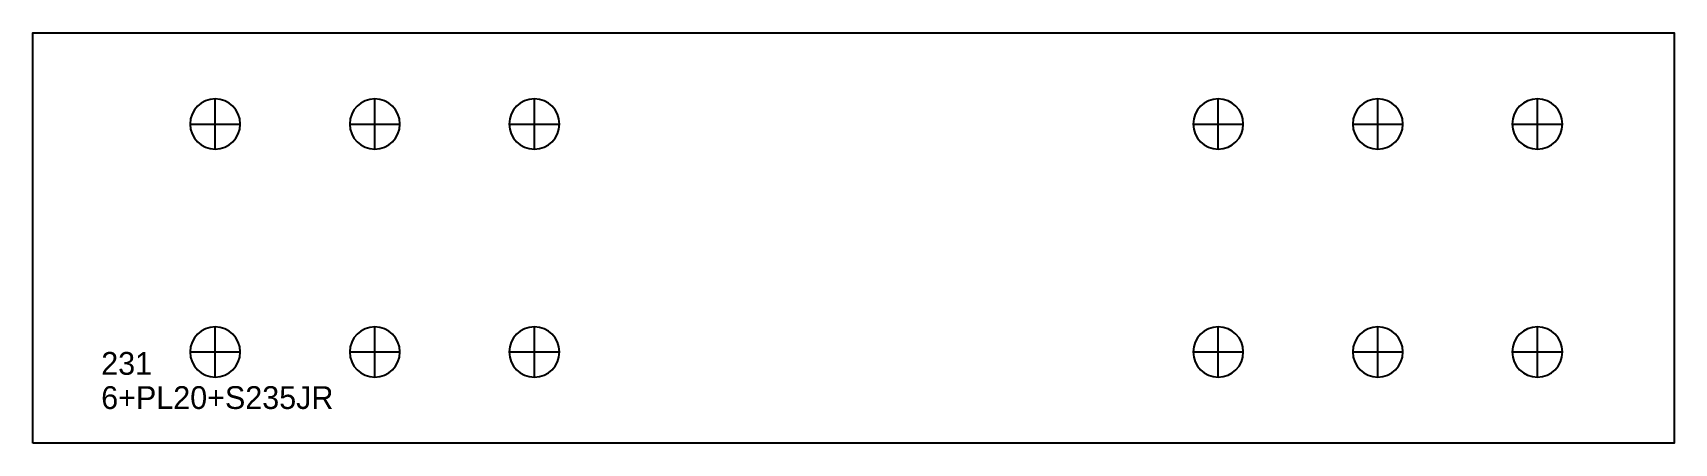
# Model space of a CAD drawing. Extents: x 0 to 720, y 0 to 180.
import ezdxf

# ---------------------------------------------------------------- set-up
doc = ezdxf.new("R2010")
doc.units = 0
for name, color, linetype in [('22', 7, 'CONTINUOUS'), ('CUT', 7, 'CONTINUOUS'), ('SCRIBE', 3, 'CONTINUOUS'), ('TEXT', 7, 'CONTINUOUS')]:
    doc.layers.add(name, color=color, linetype=linetype)

msp = doc.modelspace()

# ---------------------------------------------------------------- linework, layer by layer
at = {"layer": '22', "color": 7, "linetype": 'CONTINUOUS'}
for p, q in [((80, 129), (80, 151)), ((150, 129), (150, 151)), ((220, 129), (220, 151)), ((520, 129), (520, 151)), ((590, 129), (590, 151)), ((660, 129), (660, 151)), ((69, 140), (91, 140)), ((139, 140), (161, 140)), ((209, 140), (231, 140)), ((509, 140), (531, 140)), ((579, 140), (601, 140)), ((649, 140), (671, 140)), ((80, 29), (80, 51)), ((150, 29), (150, 51)), ((220, 29), (220, 51)), ((520, 29), (520, 51)), ((590, 29), (590, 51)), ((660, 29), (660, 51)), ((69, 40), (91, 40)), ((139, 40), (161, 40)), ((209, 40), (231, 40)), ((509, 40), (531, 40)), ((579, 40), (601, 40)), ((649, 40), (671, 40))]:
    msp.add_line(p, q, dxfattribs=at)
for points in [[(80, 151, 1), (80, 129, 1)], [(150, 151, 1), (150, 129, 1)], [(220, 151, 1), (220, 129, 1)], [(520, 151, 1), (520, 129, 1)], [(590, 151, 1), (590, 129, 1)], [(660, 151, 1), (660, 129, 1)], [(80, 51, 1), (80, 29, 1)], [(150, 51, 1), (150, 29, 1)], [(220, 51, 1), (220, 29, 1)], [(520, 51, 1), (520, 29, 1)], [(590, 51, 1), (590, 29, 1)], [(660, 51, 1), (660, 29, 1)]]:
    msp.add_lwpolyline(points, format="xyb", close=True, dxfattribs=at)
at = {"layer": 'CUT', "color": 7, "linetype": 'CONTINUOUS'}
msp.add_lwpolyline([(0, 0), (0, 180), (720, 180), (720, 0)], close=True, dxfattribs=at)

# ---------------------------------------------------------------- texts
at = {"layer": 'SCRIBE', "color": 3}
msp.add_text('231', height=10, dxfattribs=at).set_placement((30, 30))
at = {"layer": 'TEXT', "color": 7}
msp.add_text('6+PL20+S235JR', height=10, dxfattribs=at).set_placement((30, 15))

doc.saveas('drawing.dxf')
